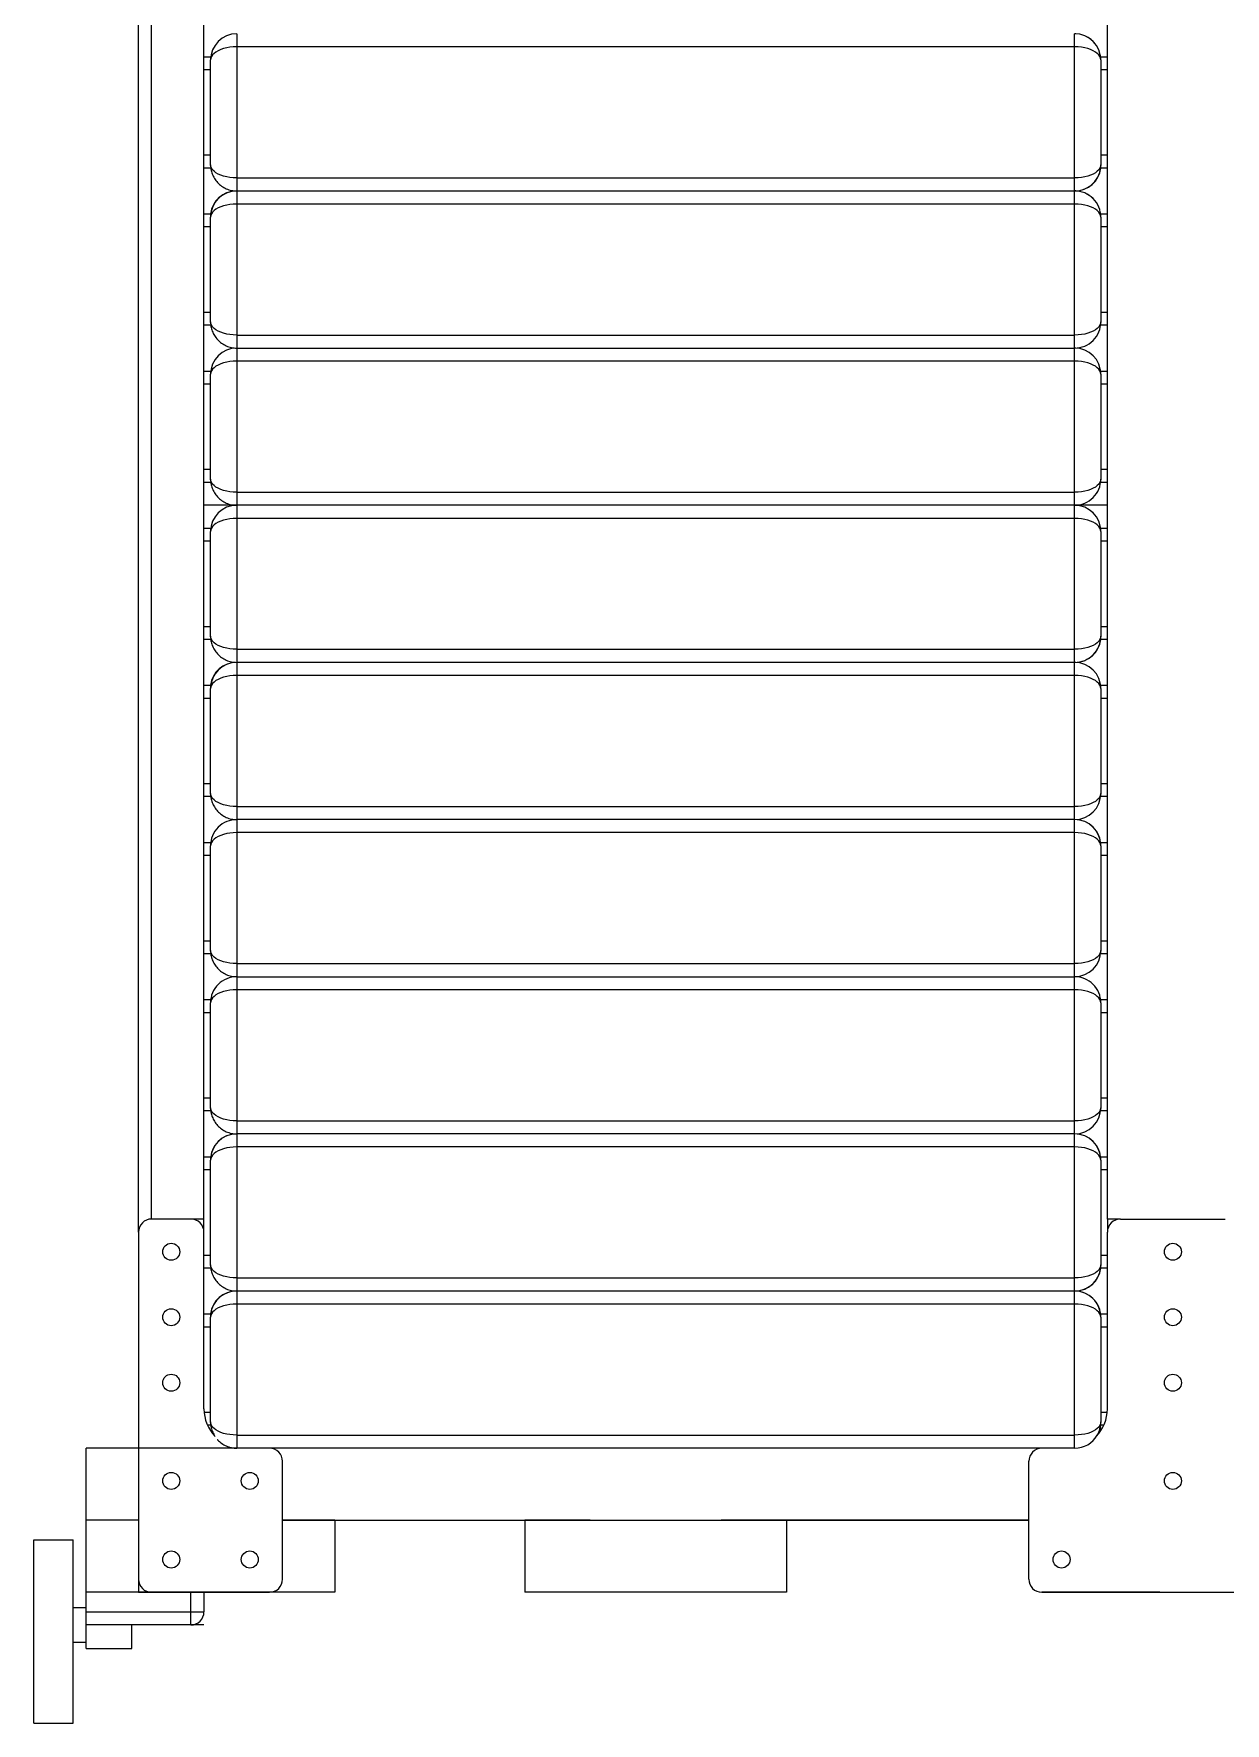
# Model space of a CAD drawing. Header units: millimetres. Extents: x 0 to 5541, y 0 to 5940.
# Drawn here: x 1121 to 2031, y 812 to 2102 of the extents above; entities that cross this region are included whole.
import ezdxf

# ---------------------------------------------------------------- set-up
doc = ezdxf.new("R2010")
doc.units = ezdxf.units.MM
doc.linetypes.add('SLD-Solid', pattern=[0])

msp = doc.modelspace()

# ---------------------------------------------------------------- linework, layer by layer
at = {"color": 7, "linetype": 'SLD-Solid', "lineweight": 25}
for p, q in [((1201.236, 1187.458), (1201.236, 3892.457)), ((1251.236, 1197.457), (1251.236, 3892.457)), ((1941.236, 1197.457), (1941.236, 3812.457)), ((1276.236, 2102.457), (1276.236, 2092.457)), ((1276.236, 2092.457), (1276.236, 1992.458)), ((1916.236, 2092.457), (1276.236, 2092.457)), ((1916.236, 2092.457), (1916.236, 2102.457)), ((1916.236, 1992.458), (1916.236, 2092.457)), ((1917.022, 2102.442), (1916.285, 2102.457)), ((1251.236, 2084.957), (1256.236, 2084.957)), ((1256.236, 2084.957), (1256.236, 2083.029)), ((1256.236, 2002.457), (1256.236, 2082.458)), ((1936.236, 2083.027), (1936.236, 2084.957)), ((1936.236, 2084.957), (1941.236, 2084.957)), ((1936.236, 2082.458), (1936.236, 2002.457)), ((1256.236, 1999.957), (1251.236, 1999.957)), ((1936.236, 1999.957), (1936.236, 2002.457)), ((1941.236, 1999.957), (1936.236, 1999.957)), ((1276.236, 1992.458), (1276.236, 1982.457)), ((1276.236, 1992.458), (1916.236, 1992.458)), ((1916.236, 1982.457), (1916.236, 1992.458)), ((1276.236, 1982.457), (1276.236, 1972.457)), ((1276.236, 1982.457), (1916.236, 1982.457)), ((1916.236, 1972.457), (1916.236, 1982.457)), ((1917.022, 1982.442), (1916.285, 1982.457)), ((1251.236, 1964.957), (1256.236, 1964.957)), ((1256.236, 1964.957), (1256.236, 1963.029)), ((1256.236, 1882.457), (1256.236, 1962.457)), ((1276.236, 1972.457), (1276.236, 1872.458)), ((1916.236, 1972.457), (1276.236, 1972.457)), ((1916.236, 1872.458), (1916.236, 1972.457)), ((1936.236, 1963.027), (1936.236, 1964.957)), ((1936.236, 1964.957), (1941.236, 1964.957)), ((1936.236, 1962.457), (1936.236, 1882.457)), ((1256.236, 1879.957), (1251.236, 1879.957)), ((1276.236, 1872.458), (1276.236, 1862.457)), ((1276.236, 1872.458), (1916.236, 1872.458)), ((1916.236, 1862.457), (1916.236, 1872.458)), ((1936.236, 1879.957), (1936.236, 1882.457)), ((1941.236, 1879.957), (1936.236, 1879.957)), ((1276.236, 1862.457), (1276.236, 1852.457)), ((1276.236, 1862.457), (1916.236, 1862.457)), ((1916.236, 1852.457), (1916.236, 1862.457)), ((1917.022, 1862.442), (1916.285, 1862.457)), ((1251.236, 1844.958), (1256.236, 1844.958)), ((1256.236, 1844.958), (1256.236, 1843.029)), ((1276.236, 1852.457), (1276.236, 1752.457)), ((1916.236, 1852.457), (1276.236, 1852.457)), ((1916.236, 1752.457), (1916.236, 1852.457)), ((1936.236, 1843.026), (1936.236, 1844.958)), ((1936.236, 1844.958), (1941.236, 1844.958)), ((1256.236, 1762.457), (1256.236, 1842.457)), ((1936.236, 1842.457), (1936.236, 1762.457)), ((1256.236, 1759.957), (1251.236, 1759.957)), ((1936.236, 1759.957), (1936.236, 1762.457)), ((1941.236, 1759.957), (1936.236, 1759.957)), ((1275.922, 1742.458), (1251.236, 1742.458)), ((1276.236, 1752.457), (1276.236, 1742.458)), ((1276.236, 1752.457), (1916.236, 1752.457)), ((1916.236, 1742.458), (1276.236, 1742.458)), ((1276.236, 1742.458), (1276.236, 1732.457)), ((1916.236, 1742.458), (1916.236, 1752.457)), ((1916.236, 1732.457), (1916.236, 1742.458)), ((1917.022, 1742.442), (1916.285, 1742.458)), ((1941.236, 1742.458), (1916.474, 1742.458)), ((1276.236, 1732.457), (1276.236, 1632.457)), ((1916.236, 1732.457), (1276.236, 1732.457)), ((1916.236, 1632.457), (1916.236, 1732.457)), ((1251.236, 1724.958), (1256.236, 1724.958)), ((1256.236, 1724.958), (1256.236, 1723.028)), ((1256.236, 1642.457), (1256.236, 1722.457)), ((1936.236, 1723.026), (1936.236, 1724.958)), ((1936.236, 1724.958), (1941.236, 1724.958)), ((1936.236, 1722.457), (1936.236, 1642.457)), ((1256.236, 1639.958), (1251.236, 1639.958)), ((1936.236, 1639.958), (1936.236, 1642.457)), ((1941.236, 1639.958), (1936.236, 1639.958)), ((1276.236, 1632.457), (1276.236, 1622.458)), ((1276.236, 1632.457), (1916.236, 1632.457)), ((1916.236, 1622.458), (1916.236, 1632.457)), ((1916.236, 1622.458), (1276.236, 1622.458)), ((1276.236, 1622.458), (1276.236, 1612.457)), ((1916.236, 1612.457), (1916.236, 1622.458)), ((1917.022, 1622.442), (1916.285, 1622.458)), ((1251.236, 1604.958), (1256.236, 1604.958)), ((1256.236, 1604.958), (1256.236, 1603.028)), ((1256.236, 1522.457), (1256.236, 1602.457)), ((1276.236, 1612.457), (1276.236, 1512.457)), ((1916.236, 1612.457), (1276.236, 1612.457)), ((1916.236, 1512.457), (1916.236, 1612.457)), ((1936.236, 1603.027), (1936.236, 1604.958)), ((1936.236, 1604.958), (1941.236, 1604.958)), ((1936.236, 1602.457), (1936.236, 1522.457)), ((1936.236, 1519.958), (1936.236, 1522.457)), ((1256.236, 1519.958), (1251.236, 1519.958)), ((1276.236, 1512.457), (1276.236, 1502.457)), ((1276.236, 1512.457), (1916.236, 1512.457)), ((1916.236, 1502.457), (1916.236, 1512.457)), ((1941.236, 1519.958), (1936.236, 1519.958)), ((1916.236, 1502.457), (1276.236, 1502.457)), ((1276.236, 1502.457), (1276.236, 1492.458)), ((1916.236, 1492.458), (1916.236, 1502.457)), ((1251.236, 1484.957), (1256.236, 1484.957)), ((1256.236, 1484.957), (1256.236, 1483.029)), ((1276.236, 1492.458), (1276.236, 1392.457)), ((1916.236, 1492.458), (1276.236, 1492.458)), ((1916.236, 1392.457), (1916.236, 1492.458)), ((1936.236, 1483.027), (1936.236, 1484.957)), ((1936.236, 1484.957), (1941.236, 1484.957)), ((1256.236, 1402.457), (1256.236, 1482.457)), ((1936.236, 1482.457), (1936.236, 1402.457)), ((1256.236, 1399.957), (1251.236, 1399.957)), ((1936.236, 1399.957), (1936.236, 1402.457)), ((1941.236, 1399.957), (1936.236, 1399.957)), ((1276.236, 1392.457), (1276.236, 1382.457)), ((1276.236, 1392.457), (1916.236, 1392.457)), ((1276.236, 1382.457), (1276.236, 1372.458)), ((1276.236, 1382.457), (1916.236, 1382.457)), ((1916.236, 1382.457), (1916.236, 1392.457)), ((1916.236, 1372.458), (1916.236, 1382.457)), ((1917.022, 1382.443), (1916.285, 1382.457)), ((1276.236, 1372.458), (1276.236, 1272.457)), ((1916.236, 1372.458), (1276.236, 1372.458)), ((1916.236, 1272.457), (1916.236, 1372.458)), ((1251.236, 1364.957), (1256.236, 1364.957)), ((1256.236, 1364.957), (1256.236, 1363.029)), ((1256.236, 1282.458), (1256.236, 1362.457)), ((1936.236, 1363.027), (1936.236, 1364.957)), ((1936.236, 1364.957), (1941.236, 1364.957)), ((1936.236, 1362.457), (1936.236, 1282.458)), ((1256.236, 1279.957), (1251.236, 1279.957)), ((1936.236, 1279.957), (1936.236, 1282.458)), ((1941.236, 1279.957), (1936.236, 1279.957)), ((1276.236, 1272.457), (1276.236, 1262.457)), ((1916.236, 1262.457), (1916.236, 1272.457)), ((1916.236, 1262.457), (1276.236, 1262.457)), ((1646.236, 1262.457), (1276.236, 1262.457)), ((1276.236, 1262.457), (1276.236, 1252.457)), ((1276.236, 1252.457), (1276.236, 1152.457)), ((1916.236, 1252.457), (1916.236, 1262.457)), ((1916.236, 1152.457), (1916.236, 1252.457)), ((1251.236, 1244.957), (1256.236, 1244.957)), ((1256.236, 1244.957), (1256.236, 1243.029)), ((1256.236, 1162.458), (1256.236, 1242.458)), ((1936.236, 1243.027), (1936.236, 1244.957)), ((1936.236, 1244.957), (1941.236, 1244.957)), ((1936.236, 1242.458), (1936.236, 1162.458)), ((1201.236, 1187.458), (1201.236, 922.457)), ((1241.236, 1197.457), (1211.236, 1197.457)), ((1251.236, 1197.457), (1241.236, 1197.457)), ((1251.236, 1187.458), (1251.236, 1197.457)), ((1251.236, 1052.457), (1251.236, 1187.458)), ((1941.236, 1197.457), (1941.236, 1187.458)), ((1951.236, 1197.457), (1941.236, 1197.457)), ((1941.236, 1052.457), (1941.236, 1187.458)), ((1951.236, 1197.457), (2031.236, 1197.457)), ((1936.236, 1159.957), (1936.236, 1162.458)), ((1256.236, 1159.957), (1251.236, 1159.957)), ((1276.236, 1152.457), (1276.236, 1142.457)), ((1916.236, 1142.457), (1916.236, 1152.457)), ((1941.236, 1159.957), (1936.236, 1159.957)), ((1916.236, 1142.457), (1276.236, 1142.457)), ((1646.236, 1142.457), (1276.236, 1142.457)), ((1276.236, 1142.457), (1276.236, 1132.457)), ((1916.236, 1132.457), (1916.236, 1142.457)), ((1251.236, 1124.957), (1256.236, 1124.957)), ((1256.236, 1124.957), (1256.236, 1123.029)), ((1256.236, 1042.458), (1256.236, 1122.458)), ((1276.236, 1132.457), (1276.236, 1032.458)), ((1916.236, 1032.458), (1916.236, 1132.457)), ((1936.236, 1123.027), (1936.236, 1124.957)), ((1936.236, 1124.957), (1941.236, 1124.957)), ((1936.236, 1122.458), (1936.236, 1042.458)), ((1256.236, 1039.957), (1253.964, 1039.957)), ((1276.236, 1032.458), (1276.236, 1022.457)), ((1916.236, 1022.457), (1916.236, 1032.458)), ((1936.236, 1039.957), (1936.236, 1042.458)), ((1938.508, 1039.957), (1936.236, 1039.957)), ((1646.236, 1022.457), (1161.236, 1022.457)), ((1916.236, 1022.457), (1301.237, 1022.457)), ((1311.236, 922.457), (1311.236, 1012.457)), ((1881.236, 922.457), (1881.236, 1012.457)), ((1201.236, 967.457), (1161.236, 967.457)), ((1311.236, 967.457), (1546.236, 967.457)), ((1351.236, 967.457), (1311.236, 967.457)), ((1351.236, 967.457), (1351.236, 912.458)), ((1496.236, 967.457), (1881.236, 967.457)), ((1546.236, 967.457), (1496.236, 967.457)), ((1496.236, 967.457), (1496.236, 912.458)), ((1841.236, 967.457), (1646.236, 967.457)), ((1696.236, 967.457), (1696.236, 912.458)), ((1881.236, 967.457), (1841.236, 967.457)), ((1201.236, 922.457), (1201.236, 912.458)), ((1176.236, 912.458), (1161.236, 912.458)), ((1161.236, 897.457), (1161.236, 912.458)), ((1351.236, 912.458), (1161.236, 912.458)), ((1196.236, 912.458), (1176.236, 912.458)), ((1201.236, 912.458), (1301.236, 912.458)), ((1241.236, 897.457), (1241.236, 912.458)), ((1251.236, 912.458), (1251.236, 897.457)), ((1696.236, 912.458), (1496.236, 912.458)), ((1546.236, 912.458), (1496.236, 912.458)), ((1981.236, 912.458), (1891.236, 912.458)), ((1891.236, 912.458), (2091.236, 912.458)), ((1161.236, 900.458), (1151.236, 900.458)), ((1161.236, 897.457), (1251.236, 897.457)), ((1161.236, 887.457), (1161.236, 897.457)), ((1241.236, 887.457), (1241.236, 897.457)), ((1241.236, 897.457), (1251.236, 897.457)), ((1251.236, 887.457), (1161.236, 887.457)), ((1161.236, 869.457), (1161.236, 887.457)), ((1196.236, 869.457), (1196.236, 887.457)), ((1151.236, 874.458), (1161.236, 874.458)), ((1161.236, 869.457), (1196.236, 869.457))]:
    msp.add_line(p, q, dxfattribs=at)
at = {"color": 8, "linetype": 'SLD-Solid', "lineweight": 25}
for p, q in [((1211.236, 1197.457), (1211.236, 3892.457)), ((1256.236, 2074.957), (1251.236, 2074.957)), ((1941.236, 2074.957), (1936.236, 2074.957)), ((1251.236, 2009.957), (1256.236, 2009.957)), ((1936.236, 2009.957), (1941.236, 2009.957)), ((1256.236, 1954.957), (1251.236, 1954.957)), ((1941.236, 1954.957), (1936.236, 1954.957)), ((1251.236, 1889.958), (1256.236, 1889.958)), ((1936.236, 1889.958), (1941.236, 1889.958)), ((1256.236, 1834.957), (1251.236, 1834.957)), ((1941.236, 1834.957), (1936.236, 1834.957)), ((1251.236, 1769.958), (1256.236, 1769.958)), ((1936.236, 1769.958), (1941.236, 1769.958)), ((1256.236, 1714.957), (1251.236, 1714.957)), ((1941.236, 1714.957), (1936.236, 1714.957)), ((1251.236, 1649.957), (1256.236, 1649.957)), ((1936.236, 1649.957), (1941.236, 1649.957)), ((1256.236, 1594.958), (1251.236, 1594.958)), ((1941.236, 1594.958), (1936.236, 1594.958)), ((1251.236, 1529.957), (1256.236, 1529.957)), ((1936.236, 1529.957), (1941.236, 1529.957)), ((1256.236, 1474.958), (1251.236, 1474.958)), ((1941.236, 1474.958), (1936.236, 1474.958)), ((1251.236, 1409.957), (1256.236, 1409.957)), ((1936.236, 1409.957), (1941.236, 1409.957)), ((1256.236, 1354.958), (1251.236, 1354.958)), ((1941.236, 1354.958), (1936.236, 1354.958)), ((1251.236, 1289.957), (1256.236, 1289.957)), ((1936.236, 1289.957), (1941.236, 1289.957)), ((1276.236, 1272.457), (1646.236, 1272.457)), ((1276.236, 1272.457), (1916.236, 1272.457)), ((1916.236, 1252.457), (1276.236, 1252.457)), ((1646.236, 1252.457), (1276.236, 1252.457)), ((1256.236, 1234.957), (1251.236, 1234.957)), ((1941.236, 1234.957), (1936.236, 1234.957)), ((1251.236, 1169.957), (1256.236, 1169.957)), ((1936.236, 1169.957), (1941.236, 1169.957)), ((1276.236, 1152.457), (1646.236, 1152.457)), ((1276.236, 1152.457), (1916.236, 1152.457)), ((1916.236, 1132.457), (1276.236, 1132.457)), ((1646.236, 1132.457), (1276.236, 1132.457)), ((1256.236, 1114.957), (1251.236, 1114.957)), ((1941.236, 1114.957), (1936.236, 1114.957)), ((1251.34, 1049.957), (1256.236, 1049.957)), ((1936.236, 1049.957), (1941.132, 1049.957)), ((1276.236, 1032.458), (1646.236, 1032.458)), ((1276.236, 1032.458), (1916.236, 1032.458))]:
    msp.add_line(p, q, dxfattribs=at)
msp.add_line((1161.236, 912.458), (1161.236, 1022.457))
at = {"color": 2, "linetype": 'SLD-Solid', "lineweight": 25, "true_color": 0xf1eb1f}
for p, q in [((1121.236, 812.457), (1121.236, 952.458)), ((1121.236, 952.458), (1151.236, 952.458)), ((1151.236, 812.457), (1151.236, 952.458)), ((1121.236, 812.457), (1151.236, 812.457))]:
    msp.add_line(p, q, dxfattribs=at)
at = {"color": 7, "linetype": 'SLD-Solid', "lineweight": 25, "flags": 128}
for points in [[(1276.236, 2092.457), (1273.626, 2092.372), (1271.06, 2092.117), (1268.582, 2091.696), (1266.236, 2091.118), (1264.061, 2090.391), (1262.094, 2089.528), (1260.369, 2088.545), (1258.916, 2087.457), (1257.759, 2086.284), (1256.918, 2085.045), (1256.407, 2083.762), (1256.236, 2082.458)], [(1936.236, 2082.458), (1936.065, 2083.762), (1935.555, 2085.045), (1934.714, 2086.284), (1933.557, 2087.457), (1932.103, 2088.545), (1930.378, 2089.528), (1928.411, 2090.391), (1926.236, 2091.118), (1923.89, 2091.696), (1921.412, 2092.117), (1918.847, 2092.372), (1916.236, 2092.457)], [(1936.24, 2082.918), (1935.977, 2085.725), (1935.926, 2086.019)], [(1276.236, 1992.458), (1273.626, 1992.542), (1271.06, 1992.798), (1268.582, 1993.219), (1266.236, 1993.797), (1264.061, 1994.524), (1262.094, 1995.386), (1260.369, 1996.37), (1258.916, 1997.458), (1257.759, 1998.631), (1256.918, 1999.87), (1256.407, 2001.152), (1256.236, 2002.457)], [(1936.236, 2002.457), (1936.065, 2001.152), (1935.555, 1999.87), (1934.714, 1998.631), (1933.557, 1997.458), (1932.103, 1996.37), (1930.378, 1995.386), (1928.411, 1994.524), (1926.236, 1993.797), (1923.89, 1993.219), (1921.412, 1992.798), (1918.847, 1992.542), (1916.236, 1992.458)], [(1276.236, 1972.457), (1273.626, 1972.371), (1271.06, 1972.117), (1268.582, 1971.696), (1266.236, 1971.117), (1264.061, 1970.39), (1262.094, 1969.528), (1260.369, 1968.545), (1258.916, 1967.457), (1257.759, 1966.284), (1256.918, 1965.045), (1256.407, 1963.762), (1256.236, 1962.457)], [(1936.236, 1962.457), (1936.065, 1963.762), (1935.555, 1965.045), (1934.714, 1966.284), (1933.557, 1967.457), (1932.103, 1968.545), (1930.378, 1969.528), (1928.411, 1970.39), (1926.236, 1971.117), (1923.89, 1971.696), (1921.412, 1972.117), (1918.847, 1972.371), (1916.236, 1972.457)], [(1936.24, 1962.917), (1935.977, 1965.725), (1935.926, 1966.019)], [(1276.236, 1872.458), (1273.626, 1872.543), (1271.06, 1872.798), (1268.582, 1873.219), (1266.236, 1873.797), (1264.061, 1874.523), (1262.094, 1875.386), (1260.369, 1876.37), (1258.916, 1877.457), (1257.759, 1878.631), (1256.918, 1879.869), (1256.407, 1881.152), (1256.236, 1882.457)], [(1936.236, 1882.457), (1936.065, 1881.152), (1935.555, 1879.869), (1934.714, 1878.631), (1933.557, 1877.457), (1932.103, 1876.37), (1930.378, 1875.386), (1928.411, 1874.523), (1926.236, 1873.797), (1923.89, 1873.219), (1921.412, 1872.798), (1918.847, 1872.543), (1916.236, 1872.458)], [(1276.236, 1852.457), (1273.626, 1852.371), (1271.06, 1852.117), (1268.582, 1851.696), (1266.236, 1851.117), (1264.061, 1850.391), (1262.094, 1849.528), (1260.369, 1848.545), (1258.916, 1847.457), (1257.759, 1846.284), (1256.918, 1845.045), (1256.407, 1843.763), (1256.236, 1842.457)], [(1936.236, 1842.457), (1936.065, 1843.763), (1935.555, 1845.045), (1934.714, 1846.284), (1933.557, 1847.457), (1932.103, 1848.545), (1930.378, 1849.528), (1928.411, 1850.391), (1926.236, 1851.117), (1923.89, 1851.696), (1921.412, 1852.117), (1918.847, 1852.371), (1916.236, 1852.457)], [(1931.393, 1855.519), (1931.17, 1855.772), (1929.959, 1857.018)], [(1936.24, 1842.918), (1935.977, 1845.725), (1935.926, 1846.019)], [(1276.236, 1752.457), (1273.626, 1752.543), (1271.06, 1752.798), (1268.582, 1753.219), (1266.236, 1753.797), (1264.061, 1754.523), (1262.094, 1755.387), (1260.369, 1756.37), (1258.916, 1757.457), (1257.759, 1758.63), (1256.918, 1759.869), (1256.407, 1761.152), (1256.236, 1762.457)], [(1936.236, 1762.457), (1936.065, 1761.152), (1935.555, 1759.869), (1934.714, 1758.63), (1933.557, 1757.457), (1932.103, 1756.37), (1930.378, 1755.387), (1928.411, 1754.523), (1926.236, 1753.797), (1923.89, 1753.219), (1921.412, 1752.798), (1918.847, 1752.543), (1916.236, 1752.457)], [(1276.236, 1732.457), (1273.626, 1732.372), (1271.06, 1732.117), (1268.582, 1731.696), (1266.236, 1731.117), (1264.061, 1730.391), (1262.094, 1729.529), (1260.369, 1728.545), (1258.916, 1727.457), (1257.759, 1726.284), (1256.918, 1725.045), (1256.407, 1723.763), (1256.236, 1722.457)], [(1936.236, 1722.457), (1936.065, 1723.763), (1935.555, 1725.045), (1934.714, 1726.284), (1933.557, 1727.457), (1932.103, 1728.545), (1930.378, 1729.529), (1928.411, 1730.391), (1926.236, 1731.117), (1923.89, 1731.696), (1921.412, 1732.117), (1918.847, 1732.372), (1916.236, 1732.457)], [(1931.393, 1735.519), (1931.17, 1735.772), (1929.959, 1737.017)], [(1936.24, 1722.918), (1935.977, 1725.725), (1935.926, 1726.019)], [(1276.236, 1632.457), (1273.626, 1632.543), (1271.06, 1632.798), (1268.582, 1633.219), (1266.236, 1633.797), (1264.061, 1634.524), (1262.094, 1635.387), (1260.369, 1636.37), (1258.916, 1637.457), (1257.759, 1638.63), (1256.918, 1639.869), (1256.407, 1641.152), (1256.236, 1642.457)], [(1936.236, 1642.457), (1936.065, 1641.152), (1935.555, 1639.869), (1934.714, 1638.63), (1933.557, 1637.457), (1932.103, 1636.37), (1930.378, 1635.387), (1928.411, 1634.524), (1926.236, 1633.797), (1923.89, 1633.219), (1921.412, 1632.798), (1918.847, 1632.543), (1916.236, 1632.457)], [(1931.393, 1615.519), (1931.17, 1615.772), (1929.959, 1617.017)], [(1276.236, 1612.457), (1273.626, 1612.372), (1271.06, 1612.117), (1268.582, 1611.696), (1266.236, 1611.118), (1264.061, 1610.391), (1262.094, 1609.529), (1260.369, 1608.545), (1258.916, 1607.457), (1257.759, 1606.284), (1256.918, 1605.045), (1256.407, 1603.763), (1256.236, 1602.457)], [(1936.236, 1602.457), (1936.065, 1603.763), (1935.555, 1605.045), (1934.714, 1606.284), (1933.557, 1607.457), (1932.103, 1608.545), (1930.378, 1609.529), (1928.411, 1610.391), (1926.236, 1611.118), (1923.89, 1611.696), (1921.412, 1612.117), (1918.847, 1612.372), (1916.236, 1612.457)], [(1936.24, 1602.918), (1935.977, 1605.725), (1935.926, 1606.019)], [(1276.236, 1512.457), (1273.626, 1512.543), (1271.06, 1512.798), (1268.582, 1513.218), (1266.236, 1513.797), (1264.061, 1514.524), (1262.094, 1515.386), (1260.369, 1516.37), (1258.916, 1517.457), (1257.759, 1518.63), (1256.918, 1519.869), (1256.407, 1521.152), (1256.236, 1522.457)], [(1936.236, 1522.457), (1936.065, 1521.152), (1935.555, 1519.869), (1934.714, 1518.63), (1933.557, 1517.457), (1932.103, 1516.37), (1930.378, 1515.386), (1928.411, 1514.524), (1926.236, 1513.797), (1923.89, 1513.218), (1921.412, 1512.798), (1918.847, 1512.543), (1916.236, 1512.457)], [(1276.236, 1492.458), (1273.626, 1492.372), (1271.06, 1492.116), (1268.582, 1491.697), (1266.236, 1491.118), (1264.061, 1490.391), (1262.094, 1489.528), (1260.369, 1488.545), (1258.916, 1487.457), (1257.759, 1486.284), (1256.918, 1485.046), (1256.407, 1483.763), (1256.236, 1482.457)], [(1936.236, 1482.457), (1936.065, 1483.763), (1935.555, 1485.046), (1934.714, 1486.284), (1933.557, 1487.457), (1932.103, 1488.545), (1930.378, 1489.528), (1928.411, 1490.391), (1926.236, 1491.118), (1923.89, 1491.697), (1921.412, 1492.116), (1918.847, 1492.372), (1916.236, 1492.458)], [(1276.236, 1392.457), (1273.626, 1392.543), (1271.06, 1392.798), (1268.582, 1393.218), (1266.236, 1393.797), (1264.061, 1394.524), (1262.094, 1395.386), (1260.369, 1396.37), (1258.916, 1397.457), (1257.759, 1398.63), (1256.918, 1399.869), (1256.407, 1401.152), (1256.236, 1402.457)], [(1936.236, 1402.457), (1936.065, 1401.152), (1935.555, 1399.869), (1934.714, 1398.63), (1933.557, 1397.457), (1932.103, 1396.37), (1930.378, 1395.386), (1928.411, 1394.524), (1926.236, 1393.797), (1923.89, 1393.218), (1921.412, 1392.798), (1918.847, 1392.543), (1916.236, 1392.457)], [(1276.236, 1372.458), (1273.626, 1372.372), (1271.06, 1372.116), (1268.582, 1371.696), (1266.236, 1371.118), (1264.061, 1370.391), (1262.094, 1369.528), (1260.369, 1368.545), (1258.916, 1367.458), (1257.759, 1366.285), (1256.918, 1365.046), (1256.407, 1363.762), (1256.236, 1362.457)], [(1936.236, 1362.457), (1936.065, 1363.762), (1935.555, 1365.046), (1934.714, 1366.285), (1933.557, 1367.458), (1932.103, 1368.545), (1930.378, 1369.528), (1928.411, 1370.391), (1926.236, 1371.118), (1923.89, 1371.696), (1921.412, 1372.116), (1918.847, 1372.372), (1916.236, 1372.458)], [(1931.393, 1375.518), (1931.17, 1375.773), (1929.959, 1377.017)], [(1936.24, 1362.918), (1935.977, 1365.725), (1935.926, 1366.019)], [(1276.236, 1272.457), (1273.626, 1272.543), (1271.06, 1272.798), (1268.582, 1273.218), (1266.236, 1273.797), (1264.061, 1274.524), (1262.094, 1275.386), (1260.369, 1276.369), (1258.916, 1277.457), (1257.759, 1278.63), (1256.918, 1279.869), (1256.407, 1281.152), (1256.236, 1282.458)], [(1936.236, 1282.458), (1936.065, 1281.152), (1935.555, 1279.869), (1934.714, 1278.63), (1933.557, 1277.457), (1932.103, 1276.369), (1930.378, 1275.386), (1928.411, 1274.524), (1926.236, 1273.797), (1923.89, 1273.218), (1921.412, 1272.798), (1918.847, 1272.543), (1916.236, 1272.457)], [(1276.236, 1252.457), (1273.626, 1252.372), (1271.06, 1252.116), (1268.582, 1251.696), (1266.236, 1251.118), (1264.061, 1250.391), (1262.094, 1249.528), (1260.369, 1248.545), (1258.916, 1247.458), (1257.759, 1246.284), (1256.918, 1245.046), (1256.407, 1243.762), (1256.236, 1242.458)], [(1936.236, 1242.458), (1936.065, 1243.762), (1935.555, 1245.046), (1934.714, 1246.284), (1933.557, 1247.458), (1932.103, 1248.545), (1930.378, 1249.528), (1928.411, 1250.391), (1926.236, 1251.118), (1923.89, 1251.696), (1921.412, 1252.116), (1918.847, 1252.372), (1916.236, 1252.457)], [(1276.236, 1152.457), (1273.626, 1152.543), (1271.06, 1152.798), (1268.582, 1153.218), (1266.236, 1153.797), (1264.061, 1154.524), (1262.094, 1155.386), (1260.369, 1156.369), (1258.916, 1157.458), (1257.759, 1158.631), (1256.918, 1159.869), (1256.407, 1161.152), (1256.236, 1162.458)], [(1936.236, 1162.458), (1936.065, 1161.152), (1935.555, 1159.869), (1934.714, 1158.631), (1933.557, 1157.458), (1932.103, 1156.369), (1930.378, 1155.386), (1928.411, 1154.524), (1926.236, 1153.797), (1923.89, 1153.218), (1921.412, 1152.798), (1918.847, 1152.543), (1916.236, 1152.457)], [(1276.236, 1132.457), (1273.626, 1132.372), (1271.06, 1132.116), (1268.582, 1131.696), (1266.236, 1131.118), (1264.061, 1130.39), (1262.094, 1129.528), (1260.369, 1128.545), (1258.916, 1127.457), (1257.759, 1126.284), (1256.918, 1125.045), (1256.407, 1123.762), (1256.236, 1122.458)], [(1936.236, 1122.458), (1936.065, 1123.762), (1935.555, 1125.045), (1934.714, 1126.284), (1933.557, 1127.457), (1932.103, 1128.545), (1930.378, 1129.528), (1928.411, 1130.39), (1926.236, 1131.118), (1923.89, 1131.696), (1921.412, 1132.116), (1918.847, 1132.372), (1916.236, 1132.457)], [(1276.236, 1032.458), (1273.626, 1032.542), (1271.06, 1032.798), (1268.582, 1033.219), (1266.236, 1033.797), (1264.061, 1034.524), (1262.094, 1035.386), (1260.369, 1036.369), (1258.916, 1037.458), (1257.759, 1038.631), (1256.918, 1039.869), (1256.407, 1041.152), (1256.236, 1042.458)], [(1936.236, 1042.458), (1936.065, 1041.152), (1935.555, 1039.869), (1934.714, 1038.631), (1933.557, 1037.458), (1932.103, 1036.369), (1930.378, 1035.386), (1928.411, 1034.524), (1926.236, 1033.797), (1923.89, 1033.219), (1921.412, 1032.798), (1918.847, 1032.542), (1916.236, 1032.458)]]:
    msp.add_lwpolyline(points, dxfattribs=at)
at = {"color": 7, "linetype": 'SLD-Solid', "lineweight": 25}
for centre in [(1226.236, 1172.457), (1991.236, 1172.457), (1226.236, 1122.457), (1991.236, 1122.457), (1226.236, 1072.457), (1991.236, 1072.457), (1226.236, 997.457), (1286.236, 997.457), (1991.236, 997.457), (1226.236, 937.458), (1286.236, 937.457), (1906.236, 937.457)]:
    msp.add_circle(centre, 6.5, dxfattribs=at)
for centre, radius, start, end in [((1276.236, 2082.457), 20, 90.000419, 179.99813), ((1916.236, 2082.457), 20, 0.00187, 89.999581), ((1916.247, 2082.462), 19.997, 40.762725, 61.039438), ((1916.237, 2002.457), 19.999, 269.998269, 0.000279), ((1916.393, 2002.458), 20, 270.000725, 352.818281), ((1276.224, 1962.459), 19.998, 90.107878, 178.654772), ((1276.235, 1962.458), 19.999, 89.998269, 180.003011), ((1276.079, 1962.457), 20, 90.000725, 172.818281), ((1916.237, 1962.458), 19.999, 359.996989, 90.001731), ((1916.243, 1962.455), 20.005, 40.770137, 61.038051), ((1916.237, 1882.457), 19.999, 269.998269, 0.000279), ((1276.237, 1842.457), 20.001, 90.002569, 179.998712), ((1916.235, 1842.457), 20.001, 0.001288, 89.997431), ((1916.237, 1762.457), 19.999, 269.998269, 0.000279), ((1276.237, 1722.457), 20.001, 90.002569, 179.998712), ((1916.235, 1722.457), 20.001, 0.001288, 89.997431), ((1916.237, 1642.457), 19.999, 269.998269, 0.000279), ((1916.395, 1642.456), 19.998, 269.995304, 352.823703), ((1276.224, 1602.46), 19.998, 90.10779, 178.657658), ((1276.237, 1602.457), 20.001, 90.002569, 179.998712), ((1276.079, 1602.457), 20, 90.000725, 172.818281), ((1916.235, 1602.457), 20.001, 0.001288, 89.997431), ((1916.235, 1522.458), 20.001, 270.003705, 359.997575), ((1276.235, 1482.457), 19.999, 89.998269, 180.000279), ((1916.237, 1482.457), 19.999, 359.999721, 90.001731), ((1916.25, 1482.461), 19.996, 1.309559, 89.897712), ((1916.235, 1402.458), 20.001, 270.002569, 359.998712), ((1276.235, 1362.458), 19.999, 89.998269, 180.000279), ((1916.237, 1362.458), 19.999, 359.999721, 90.001731), ((1916.235, 1282.458), 20.001, 270.002569, 359.998712), ((1276.224, 1242.46), 19.997, 90.106726, 178.655924), ((1276.235, 1242.458), 19.999, 89.998269, 180.000279), ((1916.237, 1242.458), 19.999, 359.999721, 90.001731), ((1916.25, 1242.461), 19.996, 1.309559, 89.897712), ((1211.236, 1187.457), 10, 89.998215, 179.997687), ((1241.236, 1187.457), 10, 0.002313, 90.001956), ((1951.236, 1187.457), 10, 89.998044, 179.997687), ((1916.236, 1162.457), 20, 269.999824, 0.001457), ((1916.393, 1162.457), 20, 270.000725, 352.818281), ((1276.235, 1122.458), 19.999, 89.998269, 180.000279), ((1276.079, 1122.457), 20, 90.000725, 172.818281), ((1916.237, 1122.458), 19.999, 359.999721, 90.001731), ((1916.248, 1122.459), 19.998, 1.31503, 89.89224), ((1281.234, 1052.456), 29.997, 179.998528, 224.375931), ((1911.239, 1052.456), 29.997, 315.624069, 0.001472), ((1916.235, 1042.462), 20.005, 270.003391, 329.588152), ((1916.215, 1042.463), 20.021, 329.597056, 359.984664), ((1916.392, 1042.457), 20.001, 331.213173, 352.820175), ((1301.236, 1012.458), 10, 359.996849, 90.001956), ((1891.236, 1012.458), 10, 89.998044, 180.003151), ((1211.236, 922.457), 10, 180.002313, 270.001785), ((1301.236, 922.457), 10, 269.998044, 359.997687), ((1891.236, 922.457), 10, 180.002313, 270.001956), ((1241.236, 897.457), 10, 269.998044, 0.003151)]:
    msp.add_arc(centre, radius, start, end, dxfattribs=at)
for points, knots in [([(1256.236, 2002.457), (1256.299, 2001.29), (1256.428, 1998.907), (1257.461, 1995.376), (1259.145, 1991.949), (1261.555, 1988.787), (1264.626, 1986.071), (1268.239, 1984.019), (1272.175, 1982.701), (1274.897, 1982.538), (1276.236, 1982.457)], [0, 0, 0, 0, 0.111689219, 0.22809823, 0.349524189, 0.475940011, 0.60659861, 0.739598357, 0.871882432, 1, 1, 1, 1]), ([(1256.236, 1882.457), (1256.299, 1881.29), (1256.427, 1878.906), (1257.461, 1875.376), (1259.146, 1871.949), (1261.554, 1868.786), (1264.626, 1866.071), (1268.239, 1864.019), (1272.175, 1862.701), (1274.897, 1862.538), (1276.236, 1862.457)], [0, 0, 0, 0, 0.11171898, 0.22809807, 0.34952341, 0.47596284, 0.60660062, 0.73959969, 0.87188309, 1, 1, 1, 1]), ([(1256.236, 1762.457), (1256.299, 1761.29), (1256.427, 1758.907), (1257.461, 1755.376), (1259.146, 1751.949), (1261.554, 1748.786), (1264.626, 1746.071), (1268.239, 1744.02), (1272.175, 1742.702), (1274.897, 1742.538), (1276.236, 1742.458)], [0, 0, 0, 0, 0.11171898, 0.22809807, 0.34952341, 0.47596284, 0.60660062, 0.73959969, 0.87188309, 1, 1, 1, 1]), ([(1256.236, 1642.457), (1256.299, 1641.29), (1256.427, 1638.907), (1257.461, 1635.376), (1259.146, 1631.95), (1261.554, 1628.786), (1264.626, 1626.071), (1268.239, 1624.02), (1272.175, 1622.702), (1274.897, 1622.538), (1276.236, 1622.458)], [0, 0, 0, 0, 0.11171898, 0.22809807, 0.34952341, 0.47596284, 0.60660062, 0.73959969, 0.87188309, 1, 1, 1, 1]), ([(1256.236, 1522.457), (1256.299, 1521.29), (1256.427, 1518.907), (1257.461, 1515.376), (1259.146, 1511.95), (1261.554, 1508.787), (1264.626, 1506.071), (1268.239, 1504.02), (1272.175, 1502.702), (1274.897, 1502.538), (1276.236, 1502.457)], [0, 0, 0, 0, 0.11171863, 0.22809736, 0.34952232, 0.47596134, 0.60659871, 0.73959736, 0.87188035, 1, 1, 1, 1]), ([(1256.236, 1402.457), (1256.299, 1401.29), (1256.427, 1398.907), (1257.461, 1395.376), (1259.145, 1391.949), (1261.555, 1388.787), (1264.626, 1386.072), (1268.238, 1384.018), (1272.175, 1382.702), (1274.897, 1382.538), (1276.236, 1382.457)], [0, 0, 0, 0, 0.11171765, 0.22809534, 0.34954653, 0.47596019, 0.6065964, 0.73960899, 0.87188148, 1, 1, 1, 1]), ([(1256.236, 1282.458), (1256.299, 1281.29), (1256.427, 1278.907), (1257.461, 1275.377), (1259.145, 1271.949), (1261.555, 1268.787), (1264.626, 1266.072), (1268.238, 1264.019), (1272.175, 1262.703), (1274.897, 1262.538), (1276.236, 1262.457)], [0, 0, 0, 0, 0.11171765, 0.22809534, 0.34954653, 0.47596019, 0.6065964, 0.73960899, 0.87188148, 1, 1, 1, 1]), ([(1256.236, 1162.458), (1256.299, 1161.29), (1256.427, 1158.907), (1257.461, 1155.377), (1259.145, 1151.949), (1261.555, 1148.787), (1264.626, 1146.072), (1268.238, 1144.019), (1272.175, 1142.703), (1274.897, 1142.538), (1276.236, 1142.457)], [0, 0, 0, 0, 0.11171765, 0.22809534, 0.34954653, 0.47596019, 0.6065964, 0.73960899, 0.87188148, 1, 1, 1, 1]), ([(1256.236, 1042.458), (1256.301, 1041.292), (1256.435, 1038.912), (1257.398, 1035.467), (1258.527, 1033.378), (1259.077, 1032.36)], [0, 0, 0, 0, 0.3297363, 0.67322681, 1, 1, 1, 1]), ([(1261.394, 1029.207), (1261.469, 1029.107), (1262.363, 1027.916), (1264.667, 1026.103), (1268.228, 1024.011), (1272.177, 1022.703), (1274.898, 1022.538), (1276.236, 1022.457)], [0, 0, 0, 0, 0.02235781, 0.26610349, 0.51421662, 0.76099465, 1, 1, 1, 1])]:
    msp.add_open_spline(points, degree=3, knots=knots, dxfattribs=at)

doc.saveas('drawing.dxf')
